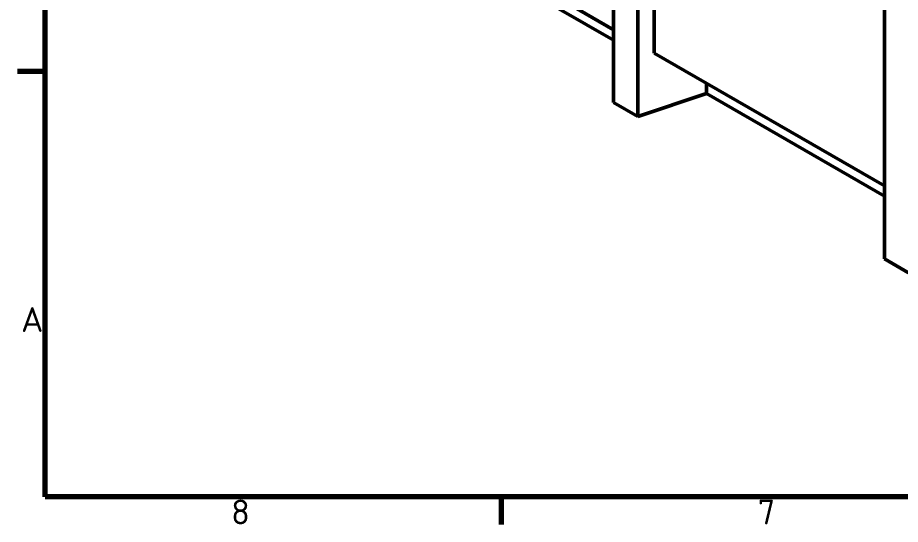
# Model space of a CAD drawing. Header units: millimetres. Extents: x 0 to 4362, y -130 to 2100.
# Drawn here: x 31 to 653, y 31 to 388 of the extents above; entities that cross this region are included whole.
import ezdxf

# ---------------------------------------------------------------- set-up
doc = ezdxf.new("R2010")
doc.units = ezdxf.units.MM
doc.header["$LTSCALE"] = 5
doc.layers.add('Rahmen (ISO)', color=7, linetype='Continuous', lineweight=70)
doc.layers.add('Sichtbar (ISO)', color=7, linetype='Continuous', lineweight=50)
doc.styles.add('Notiztext (DIN)', font='isocpeur.ttf')

# ---------------------------------------------------------------- blocks, each defined once
blk = doc.blocks.new('Ränder Standardrahmen')
at = {"layer": 'Rahmen (ISO)'}
for p, q in [((10, 70), (6.1, 70)), ((74.25, 10), (74.25, 6.1))]:
    blk.add_line(p, q, dxfattribs=at)
at = {"layer": 'Rahmen (ISO)', "flags": 128}
blk.add_lwpolyline([(10, 10), (10, 410), (584, 410), (584, 10), (10, 10)], dxfattribs=at)
at = {"layer": 'Rahmen (ISO)', "char_height": 3.5, "attachment_point": 7, "style": 'Notiztext (DIN)'}
for s, insert in [('A', (6.58, 33.25)), ('8', (36.2, 6.1)), ('7', (110.45, 6.1))]:
    blk.add_mtext(s, dxfattribs=dict(at, insert=insert))

msp = doc.modelspace()

# ---------------------------------------------------------------- linework, layer by layer
at = {"layer": 'Sichtbar (ISO)'}
for p, q in [((450.64, 328.092), (450.64, 573.041)), ((467.61, 318.294), (467.61, 563.243)), ((479.266, 487.826), (479.266, 363.004)), ((450.64, 379.531), (288.347, 473.231)), ((641.559, 217.865), (641.559, 462.814)), ((450.64, 372.183), (325.107, 444.659)), ((641.559, 269.304), (479.266, 363.004)), ((516.025, 341.781), (516.025, 334.432)), ((467.61, 318.294), (516.025, 334.432)), ((641.559, 261.956), (516.025, 334.432)), ((450.64, 328.092), (467.61, 318.294)), ((641.559, 217.865), (658.529, 208.067))]:
    msp.add_line(p, q, dxfattribs=at)

# ---------------------------------------------------------------- block references
at = {"xscale": 5, "yscale": 5, "zscale": 5}
msp.add_blockref('Ränder Standardrahmen', (0, 0), dxfattribs=at)

doc.saveas('drawing.dxf')
